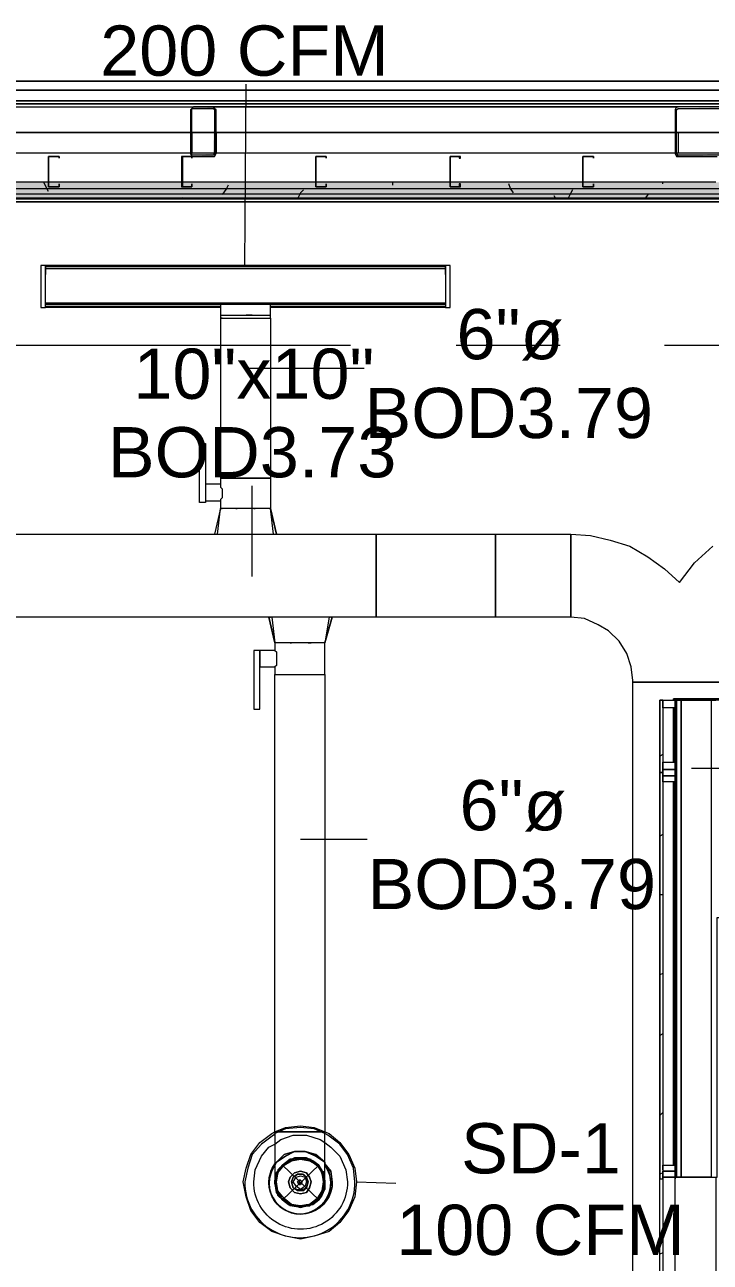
# Model space of a CAD drawing. Header units: metres. Extents: x 39 to 278, y -7 to 151.
# Drawn here: x 76.388 to 78.469, y 45.533 to 49.29 of the extents above; entities that cross this region are included whole.
import ezdxf

# ---------------------------------------------------------------- set-up
doc = ezdxf.new("R2010")
doc.units = ezdxf.units.M
doc.layers.add('HVAC - Ductos', color=5, linetype='Continuous', lineweight=50)
doc.layers.add('PDF_Geometry', color=7, linetype='Continuous', true_color=0xaaaaaa)
doc.layers.add('PDF_Solid Fills', color=7, linetype='Continuous', true_color=0xffffff)
doc.layers.add('PDF_Text', color=7, linetype='Continuous')
doc.styles.add('PDF Helvetica', font='')
doc.styles.get('PDF Helvetica').set_extended_font_data('Helvetica')

msp = doc.modelspace()

# ---------------------------------------------------------------- hatches: boundary and pattern name
at = {"layer": 'PDF_Solid Fills', "lineweight": 0, "transparency": 33554559}
h = msp.add_hatch(color=256, dxfattribs=at)
h.paths.add_polyline_path([(76.9644, 49.0318), (76.9599, 48.8989), (76.8957, 48.8943), (76.9644, 48.8897), (76.9644, 48.8943), (76.969, 49.0318)])
h.paths.add_polyline_path([(76.9644, 49.0364), (76.9644, 49.041), (76.9003, 49.041)])
h.paths.add_polyline_path([(76.8957, 49.0318), (76.8911, 49.0318), (76.8911, 48.8989)])
h = msp.add_hatch(color=256, dxfattribs=at)
h.paths.add_polyline_path([(78.5136, 49.0318), (78.509, 48.8989), (78.3716, 48.8943), (78.3716, 48.8989), (78.367, 48.8989), (78.367, 48.8897), (78.5136, 48.8943), (78.5182, 49.0318)])
h.paths.add_polyline_path([(78.5182, 49.0364), (78.5182, 49.041), (78.367, 49.041)])
h.paths.add_polyline_path([(78.367, 49.0318), (78.3624, 49.0318), (78.3624, 48.8989)])
for points in [[(45.1878, 48.7981), (105.8441, 48.7981), (106.0827, 48.7935), (106.0827, 48.8073), (80.9245, 48.8118), (45.1878, 48.8118)], [(105.8441, 48.7797), (106.0811, 48.7752), (106.0827, 48.7752), (106.0827, 48.7935), (75.6353, 48.7981), (45.1878, 48.7981), (45.1878, 48.7797)], [(105.8441, 48.766), (106.0812, 48.7614), (106.0827, 48.7614), (106.0827, 48.7797), (45.1878, 48.7797), (45.1878, 48.766)]]:
    msp.add_hatch(color=256, dxfattribs=at).paths.add_polyline_path(points)

# ---------------------------------------------------------------- linework, layer by layer
at = {"layer": 'HVAC - Ductos', "lineweight": 0}
for points in [[(77.0561, 48.5597), (77.0607, 49.1097)], [(77.6657, 48.5368), (77.6657, 48.5597), (77.6657, 48.5551), (76.4511, 48.5551), (76.4511, 48.5597), (76.4511, 48.5368)], [(77.6657, 48.5597), (76.4511, 48.5597)], [(76.4511, 48.4864), (76.4511, 48.4955), (76.4511, 48.5047)], [(77.6657, 48.5047), (77.6657, 48.4955), (77.6657, 48.4864)], [(76.9828, 48.4314), (76.4511, 48.4314), (76.4511, 48.436), (76.4511, 48.4543), (76.4511, 48.4635)], [(77.6657, 48.4635), (77.6657, 48.4543), (77.6657, 48.436), (77.6657, 48.4314), (77.134, 48.4314)], [(76.4511, 48.4497), (76.4511, 48.4543), (76.4511, 48.4589)], [(76.4511, 48.436), (76.9828, 48.436)], [(77.0561, 48.4405), (77.0378, 48.4405), (77.0194, 48.4405), (77.0057, 48.4405), (76.992, 48.4405), (76.9828, 48.4405), (76.9828, 48.4085), (76.9828, 48.3993), (76.9874, 48.3993), (77.0057, 48.3993), (77.0286, 48.3993), (77.0561, 48.3993)], [(77.0607, 48.3993), (77.0882, 48.3993), (77.1111, 48.3993), (77.1294, 48.3993), (77.134, 48.3993), (77.134, 48.4085), (77.134, 48.4405), (77.1248, 48.4405), (77.1111, 48.4405), (77.0974, 48.4405), (77.0791, 48.4405), (77.0607, 48.4405)], [(77.134, 48.436), (77.6657, 48.436)], [(77.6657, 48.4589), (77.6657, 48.4543), (77.6657, 48.4497)], [(77.1294, 48.3993), (77.134, 48.3993), (77.134, 47.9135), (77.1248, 47.9135), (77.1111, 47.9135), (77.0974, 47.9135), (77.0791, 47.9135), (77.0561, 47.9135), (77.0378, 47.9135), (77.0194, 47.9135), (77.0057, 47.9135), (76.992, 47.9135), (76.9828, 47.9135), (76.9828, 47.8951), (76.937, 47.8951), (76.937, 47.8905), (76.937, 47.886), (76.937, 47.8814), (76.937, 47.8768), (76.937, 47.8677), (76.937, 47.8631), (76.937, 47.8539), (76.937, 47.8493), (76.937, 47.8447), (76.9828, 47.8447), (76.9828, 47.8218), (76.9874, 47.8218), (76.9828, 47.8218)], [(76.9874, 48.3993), (76.9828, 48.3993), (76.9828, 47.9135), (76.992, 47.9135), (77.0057, 47.9135), (77.0194, 47.9135), (77.0378, 47.9135), (77.0561, 47.9135), (77.0791, 47.9135), (77.0974, 47.9135), (77.1111, 47.9135), (77.1248, 47.9135), (77.134, 47.9135), (77.134, 47.8218), (77.1294, 47.8218), (77.1248, 47.8218), (77.1111, 47.8218), (77.0974, 47.8218), (77.0791, 47.8218), (77.0561, 47.8218), (77.0378, 47.8218), (77.0194, 47.8218), (77.0057, 47.8218), (76.992, 47.8218), (76.9874, 47.8218), (76.9828, 47.8218), (76.9644, 47.7439)], [(76.9828, 48.4085), (76.9874, 48.4085), (77.0011, 48.4085), (77.0286, 48.4085), (77.0561, 48.4085), (77.0882, 48.4085), (77.1111, 48.4085), (77.1294, 48.4085), (77.134, 48.4085)], [(76.992, 48.3993), (77.0057, 48.3993), (77.0194, 48.3993), (77.0286, 48.3993)], [(77.0332, 48.3993), (77.0378, 48.3993), (77.0561, 48.3993), (77.0791, 48.3993), (77.0836, 48.3993)], [(77.0791, 48.4085), (77.0607, 48.4085)], [(77.0882, 48.3993), (77.0974, 48.3993), (77.1111, 48.3993), (77.1248, 48.3993)], [(77.0561, 48.2481), (77.4182, 48.2481)], [(76.9828, 47.8951), (76.9828, 47.8905), (76.9828, 47.886), (76.9874, 47.8814), (76.9874, 47.8723), (76.9874, 47.8631), (76.9874, 47.8539), (76.9828, 47.8493), (76.9828, 47.8447)], [(77.0791, 47.6155), (77.0791, 47.8905)], [(76.9736, 47.7439), (76.9828, 47.8218), (76.9644, 47.7439), (76.969, 47.7439), (76.9736, 47.7439), (76.9828, 47.7439)], [(77.1524, 47.7439), (77.134, 47.8218), (77.1524, 47.7439)], [(77.1432, 47.7439), (77.134, 47.8218)], [(76.9644, 47.7439), (76.9644, 47.7439)], [(76.9874, 47.7439), (77.0057, 47.7439)], [(77.0103, 47.7439), (77.0148, 47.7439), (77.024, 47.7439), (77.0378, 47.7439), (77.0424, 47.7439), (77.047, 47.7439), (77.0699, 47.7439), (77.0745, 47.7439), (77.0791, 47.7439), (77.0928, 47.7439), (77.102, 47.7439), (77.1065, 47.7439), (77.1111, 47.7439), (77.1294, 47.7439)], [(77.134, 47.7439), (77.1432, 47.7439), (77.1478, 47.7439), (77.1524, 47.7439)], [(77.1386, 47.7439), (77.1386, 47.7439)], [(77.1524, 47.7439), (77.1524, 47.7439)], [(77.4549, 47.7439), (77.817, 47.7439)], [(77.4549, 47.4918), (77.4549, 47.7439)], [(77.817, 47.7439), (77.817, 47.4918)], [(78.5916, 47.2947), (78.234, 47.2947), (78.234, 47.2993), (78.2294, 47.3405), (78.2157, 47.3818), (78.1928, 47.4185), (78.1607, 47.4505), (78.1286, 47.4689), (78.0874, 47.4872), (78.0461, 47.4918), (78.0461, 47.7439), (78.1057, 47.7393), (78.1653, 47.7255), (78.2248, 47.7073), (78.2799, 47.6751), (78.3303, 47.6385), (78.3761, 47.5972), (78.422, 47.6568), (78.477, 47.7073)], [(77.3128, 47.4918), (77.299, 47.4139), (77.2944, 47.4139), (77.2898, 47.4139), (77.2807, 47.4139), (77.2624, 47.4139), (77.244, 47.4139), (77.2257, 47.4139), (77.2074, 47.4139), (77.189, 47.4139), (77.1707, 47.4139), (77.157, 47.4139), (77.1524, 47.4139), (77.1478, 47.4139), (77.1478, 47.3909), (77.102, 47.3909), (77.0836, 47.3909), (77.0836, 47.2122), (77.102, 47.2122), (77.102, 47.3909), (77.102, 47.3864), (77.102, 47.3818), (77.102, 47.3772), (77.102, 47.3726), (77.102, 47.3635), (77.102, 47.3589), (77.102, 47.3543), (77.102, 47.3451), (77.102, 47.3405), (77.1478, 47.3405), (77.1478, 47.3177), (77.1524, 47.3177), (77.157, 47.3177), (77.1707, 47.3177), (77.189, 47.3177), (77.2074, 47.3177), (77.2257, 47.3177), (77.244, 47.3177), (77.2624, 47.3177), (77.2807, 47.3177), (77.2898, 47.3177), (77.299, 47.3177), (77.299, 47.4139)], [(77.1478, 47.4918), (77.1386, 47.4918), (77.1478, 47.4139), (77.1294, 47.4918), (77.134, 47.4918), (77.1294, 47.4918), (77.1478, 47.4139)], [(77.2944, 47.4918), (77.2807, 47.4918), (77.2715, 47.4918), (77.267, 47.4918), (77.2578, 47.4918), (77.244, 47.4918), (77.2394, 47.4918), (77.2349, 47.4918), (77.212, 47.4918), (77.2074, 47.4918), (77.2028, 47.4918), (77.189, 47.4918), (77.1799, 47.4918), (77.1753, 47.4918), (77.1707, 47.4918), (77.1524, 47.4918)], [(77.3174, 47.4918), (77.322, 47.4918), (77.3174, 47.4918), (77.3128, 47.4918), (77.3082, 47.4918), (77.299, 47.4918)], [(77.322, 47.4918), (77.299, 47.4139), (77.322, 47.4918)], [(77.817, 47.4918), (77.4549, 47.4918)], [(77.1524, 47.4139), (77.1524, 47.4139)], [(77.1753, 47.4139), (77.1707, 47.4139)], [(77.2257, 47.4139), (77.2211, 47.4139)], [(77.2807, 47.4139), (77.2761, 47.4139)], [(77.2944, 47.4139), (77.2898, 47.4139)], [(77.299, 47.4139), (77.299, 47.4139)], [(77.1478, 47.3909), (77.1524, 47.3864), (77.1524, 47.3772), (77.1524, 47.368), (77.1524, 47.3589), (77.1524, 47.3543), (77.1524, 47.3451), (77.1478, 47.3405)], [(78.4128, 47.0335), (78.7932, 47.0335)], [(77.2257, 46.818), (77.4274, 46.818)], [(77.1478, 45.9289), (77.1799, 45.9426), (77.2257, 45.9472), (77.267, 45.9426), (77.299, 45.9289)], [(77.299, 45.9243), (77.267, 45.9381), (77.2257, 45.9426), (77.1799, 45.9381), (77.1478, 45.9243)], [(77.299, 45.7776), (77.299, 45.7822), (77.299, 45.8005), (77.299, 45.8281), (77.299, 45.8693), (77.299, 45.9105), (77.299, 45.9289), (77.2898, 45.9289), (77.2807, 45.9289), (77.2624, 45.9289), (77.244, 45.9289), (77.2257, 45.9289), (77.2074, 45.9289), (77.189, 45.9289), (77.1707, 45.9289), (77.157, 45.9289), (77.1524, 45.9289), (77.1478, 45.9289), (77.1478, 45.8831), (77.1478, 45.8463), (77.1478, 45.8097), (77.1478, 45.7868), (77.1478, 45.7776)], [(77.1478, 45.9289), (77.1524, 45.9289), (77.157, 45.9289), (77.1707, 45.9289), (77.189, 45.9289), (77.2074, 45.9289), (77.2257, 45.9289), (77.244, 45.9289), (77.2624, 45.9289), (77.2807, 45.9289), (77.2898, 45.9289), (77.299, 45.9289)], [(77.1478, 45.8922), (77.1661, 45.9059), (77.2028, 45.9197), (77.244, 45.9197), (77.2853, 45.9059), (77.299, 45.8968)], [(77.299, 45.9289), (77.299, 45.9289)], [(77.157, 45.8051), (77.1707, 45.8281), (77.1936, 45.8418)], [(77.1936, 45.8463), (77.2257, 45.8509), (77.1936, 45.8463), (77.1982, 45.8463), (77.2257, 45.8509), (77.2486, 45.8463), (77.2532, 45.8463), (77.2578, 45.8463)], [(77.1936, 45.8463), (77.1936, 45.8463)], [(77.2578, 45.8418), (77.2761, 45.8281), (77.2898, 45.8051)], [(77.2944, 45.8097), (77.2944, 45.8051), (77.2944, 45.8005), (77.299, 45.7776), (77.2944, 45.7501), (77.2944, 45.7455), (77.2807, 45.7226), (77.2532, 45.7043), (77.2257, 45.6997), (77.1936, 45.7043), (77.1707, 45.7226), (77.1524, 45.7455), (77.1478, 45.7776)], [(77.1478, 45.7776), (77.1524, 45.8051), (77.1478, 45.7776)], [(77.1524, 45.8005), (77.1524, 45.8051), (77.157, 45.8097)], [(77.157, 45.7501), (77.1524, 45.7776), (77.157, 45.8005)], [(77.2532, 45.7043), (77.244, 45.7043), (77.2257, 45.6997), (77.2074, 45.7043), (77.1982, 45.7043), (77.1936, 45.7043), (77.1936, 45.7089), (77.189, 45.7089), (77.1707, 45.7226), (77.157, 45.7363), (77.157, 45.7455), (77.1524, 45.7455), (77.1524, 45.7501), (77.1524, 45.7547), (77.1478, 45.7776), (77.1478, 45.7822)], [(77.2486, 45.7043), (77.2257, 45.6997), (77.1982, 45.7043), (77.1936, 45.7089), (77.1707, 45.7226), (77.157, 45.7455), (77.1524, 45.7501), (77.1478, 45.7731)], [(77.299, 45.7822), (77.299, 45.7776), (77.299, 45.7547), (77.2944, 45.7501), (77.2944, 45.7455), (77.2898, 45.7363), (77.2807, 45.7226), (77.2624, 45.7089), (77.2578, 45.7089), (77.2532, 45.7043), (77.2486, 45.7043), (77.2532, 45.7043), (77.2578, 45.7089)], [(77.2807, 45.7226), (77.2944, 45.7455), (77.299, 45.7776)], [(77.299, 45.7731), (77.2944, 45.7501)], [(77.299, 45.7776), (77.299, 45.7776)], [(77.3952, 45.7776), (77.5144, 45.7731)], [(77.157, 45.7455), (77.1524, 45.7455), (77.1524, 45.7501)], [(77.1936, 45.7089), (77.1707, 45.7226), (77.157, 45.7455)], [(77.2898, 45.7455), (77.2761, 45.7226), (77.2578, 45.7089), (77.2532, 45.7043)], [(77.2761, 45.7226), (77.2578, 45.7089)], [(77.2944, 45.7501), (77.2944, 45.7455)], [(77.299, 45.7547), (77.299, 45.7547)], [(77.1982, 45.7043), (77.1936, 45.7043), (77.1936, 45.7089)], [(77.2486, 45.7089), (77.2257, 45.7043), (77.1982, 45.7089)]]:
    msp.add_lwpolyline(points, dxfattribs=at)
for points in [[(76.4374, 48.5597), (76.4374, 48.4314), (76.4511, 48.4314), (76.4511, 48.5597)], [(77.6657, 48.4451), (76.4511, 48.4451), (76.4511, 48.5505), (77.6657, 48.5505), (77.6657, 48.4451), (77.6657, 48.4405), (76.4511, 48.4405), (76.4511, 48.4451)], [(76.4511, 48.5414), (76.4511, 48.5368), (76.4511, 48.5323), (76.4511, 48.5368)], [(77.6794, 48.5597), (77.6657, 48.5597), (77.6657, 48.4314), (77.6794, 48.4314)], [(77.6657, 48.5323), (77.6657, 48.5368), (77.6657, 48.5414), (77.6657, 48.5368)], [(76.9186, 48.0189), (76.937, 48.0189), (76.937, 47.8401), (76.9186, 47.8401)], [(77.0332, 47.8218), (77.0286, 47.8218)], [(77.0882, 47.8218), (77.0836, 47.8218)], [(77.4549, 47.4918), (75.6353, 47.4918), (75.6353, 47.7439), (77.4549, 47.7439)], [(77.817, 47.7439), (78.0461, 47.7439), (78.0461, 47.4918), (77.817, 47.4918)], [(77.1936, 47.4139), (77.1982, 47.4139)], [(77.2486, 47.4139), (77.2532, 47.4139), (77.2578, 47.4139), (77.2532, 47.4139)], [(77.299, 47.3177), (77.299, 45.9289), (77.3128, 45.9243), (77.3449, 45.8968), (77.3724, 45.8601), (77.3907, 45.8189), (77.3952, 45.7776), (77.3907, 45.7318), (77.3724, 45.6905), (77.3449, 45.6539), (77.3128, 45.6263), (77.267, 45.6126), (77.2257, 45.6035), (77.1799, 45.6126), (77.1386, 45.6263), (77.102, 45.6539), (77.0745, 45.6905), (77.0607, 45.7318), (77.0515, 45.7776), (77.0607, 45.8189), (77.0745, 45.8601), (77.102, 45.8968), (77.1386, 45.9243), (77.1478, 45.9289), (77.1478, 47.3177), (77.1524, 47.3177), (77.157, 47.3177), (77.1707, 47.3177), (77.189, 47.3177), (77.2074, 47.3177), (77.2257, 47.3177), (77.244, 47.3177), (77.2624, 47.3177), (77.2807, 47.3177), (77.2898, 47.3177)], [(78.234, 45.3285), (78.234, 47.2947), (78.5916, 47.2947), (78.5916, 45.3285)], [(77.1478, 45.8281), (77.1524, 45.8372), (77.1799, 45.8555), (77.2074, 45.8693), (77.2394, 45.8693), (77.2715, 45.8555), (77.299, 45.8372), (77.2715, 45.8601), (77.2394, 45.8693), (77.2074, 45.8693), (77.1753, 45.8601), (77.1524, 45.8372), (77.1478, 45.8326), (77.1524, 45.8372)], [(77.2898, 45.7363), (77.299, 45.7547), (77.299, 45.7776), (77.299, 45.7822), (77.299, 45.7959), (77.2898, 45.8143), (77.2807, 45.8281), (77.2624, 45.8418), (77.244, 45.8509), (77.2257, 45.8509), (77.2074, 45.8509), (77.189, 45.8418), (77.1707, 45.8281), (77.157, 45.8143), (77.1524, 45.7959), (77.1478, 45.7822), (77.1478, 45.7776), (77.1524, 45.7547), (77.157, 45.7363), (77.1707, 45.7226), (77.189, 45.7089), (77.2074, 45.7043), (77.2257, 45.6997), (77.244, 45.7043), (77.2624, 45.7089), (77.2807, 45.7226)], [(77.299, 45.8372), (77.2715, 45.8555), (77.2394, 45.8693), (77.2074, 45.8693), (77.1799, 45.8555), (77.1524, 45.8372), (77.1753, 45.8601), (77.2074, 45.8693), (77.2394, 45.8693), (77.2715, 45.8601), (77.299, 45.8372), (77.299, 45.8326), (77.299, 45.8372), (77.299, 45.8281)], [(77.2944, 45.7593), (77.2898, 45.7409), (77.2761, 45.7226), (77.2624, 45.7135), (77.244, 45.7043), (77.2257, 45.7043), (77.2074, 45.7043), (77.189, 45.7135), (77.1707, 45.7226), (77.1615, 45.7409), (77.1524, 45.7593), (77.1524, 45.7776), (77.1524, 45.7959), (77.1615, 45.8143), (77.1707, 45.8281), (77.189, 45.8418), (77.2074, 45.8463), (77.2257, 45.8509), (77.244, 45.8463), (77.2624, 45.8418), (77.2761, 45.8281), (77.2898, 45.8143), (77.2944, 45.7959), (77.299, 45.7776)], [(77.157, 45.8051), (77.1753, 45.8281), (77.1982, 45.8418), (77.2257, 45.8463), (77.2532, 45.8418), (77.2761, 45.8281), (77.2898, 45.8051), (77.2944, 45.7776), (77.2898, 45.7501), (77.2761, 45.7272), (77.2532, 45.7089), (77.2257, 45.7043), (77.1982, 45.7089), (77.1753, 45.7272), (77.157, 45.7501), (77.1524, 45.7776)], [(77.1707, 45.8281), (77.1524, 45.8051), (77.1707, 45.8281), (77.1936, 45.8463)], [(77.2944, 45.8051), (77.2807, 45.8281), (77.2532, 45.8463), (77.2257, 45.8509), (77.2532, 45.8463), (77.2807, 45.8281), (77.2944, 45.8051), (77.299, 45.7776)], [(77.322, 45.7776), (77.3174, 45.8097), (77.299, 45.8326), (77.3174, 45.8097)], [(77.1936, 45.7913), (77.189, 45.7776), (77.1936, 45.7913), (77.2074, 45.8051), (77.2257, 45.8097), (77.244, 45.8051), (77.2532, 45.7913), (77.2578, 45.7776), (77.2532, 45.7913), (77.244, 45.8051), (77.2257, 45.8097), (77.2074, 45.8051)], [(77.2028, 45.7913), (77.1982, 45.7776), (77.2028, 45.7913), (77.2165, 45.8005), (77.2349, 45.8005), (77.244, 45.7913), (77.2486, 45.7776), (77.244, 45.7913), (77.2303, 45.8005), (77.2165, 45.8005)], [(77.212, 45.7913), (77.2257, 45.7959), (77.2394, 45.7913), (77.244, 45.7776), (77.2394, 45.7639), (77.2257, 45.7547), (77.212, 45.7639), (77.2028, 45.7776)], [(77.2532, 45.7593), (77.2578, 45.7776), (77.2532, 45.7593), (77.244, 45.7455), (77.2257, 45.7409), (77.2074, 45.7455), (77.1936, 45.7593), (77.189, 45.7776), (77.1936, 45.7593), (77.2074, 45.7455), (77.2257, 45.7409), (77.244, 45.7455)], [(77.244, 45.7593), (77.2486, 45.7776), (77.244, 45.7593), (77.2349, 45.7501), (77.2165, 45.7501), (77.2028, 45.7593), (77.1982, 45.7776), (77.2028, 45.7593), (77.2165, 45.7547), (77.2303, 45.7547)], [(77.2211, 45.7731), (77.2257, 45.7731), (77.2303, 45.7776), (77.2257, 45.7685), (77.2211, 45.7685), (77.2165, 45.7776), (77.2211, 45.7822), (77.2257, 45.7822), (77.2303, 45.7776), (77.2257, 45.7822), (77.2211, 45.7822), (77.2211, 45.7776)]]:
    msp.add_lwpolyline(points, close=True, dxfattribs=at)
for points in [[(77.1478, 45.9243), (77.1432, 45.9197), (77.1065, 45.8922), (77.0791, 45.8601), (77.0653, 45.8189), (77.0561, 45.7776, 1.013813), (77.3907, 45.7776), (77.3861, 45.8189), (77.3678, 45.8601), (77.3449, 45.8922), (77.3082, 45.9197), (77.299, 45.9243)], [(77.299, 45.8968), (77.3174, 45.8831), (77.3449, 45.8555), (77.3632, 45.8143), (77.3678, 45.7776, -1.013326), (77.0836, 45.7776), (77.0882, 45.8143), (77.1065, 45.8555), (77.1294, 45.8831), (77.1478, 45.8922)]]:
    msp.add_lwpolyline(points, format="xyb", dxfattribs=at)
msp.add_lwpolyline([(77.1294, 45.7776, 1.010586), (77.322, 45.7776, -1.390312), (77.1478, 45.8326), (77.134, 45.8097), (77.1294, 45.7776), (77.1386, 45.8097), (77.1478, 45.8281, 1.404438), (77.3174, 45.7776), (77.3128, 45.8097), (77.299, 45.8281, -1.404431)], format="xyb", close=True, dxfattribs=at)
at = {"layer": 'PDF_Geometry', "lineweight": 0}
for points in [[(73.8707, 49.1189), (75.3923, 49.1189), (76.9186, 49.1189), (75.3923, 49.1189), (73.8707, 49.1189), (72.3353, 49.1189)], [(78.4449, 49.0914), (76.9186, 49.0914)], [(79.9666, 49.0914), (78.4449, 49.0914)], [(76.969, 49.0318), (76.9644, 49.0364), (76.9599, 49.041), (76.9003, 49.041), (76.8957, 49.0364), (76.8911, 49.0318), (76.8911, 48.8989), (76.8957, 48.8897), (76.9003, 48.8897), (76.9599, 48.8897), (76.9644, 48.8897), (76.969, 48.8989)], [(76.9003, 49.0364), (76.9599, 49.0364), (76.9644, 49.0318), (76.9644, 48.8989), (76.9599, 48.8943), (76.9003, 48.8943), (76.8957, 48.8943), (76.8957, 48.8989), (76.8957, 49.0318), (76.8957, 49.0364)], [(78.4449, 49.0593), (76.9186, 49.0593)], [(78.4449, 49.0501), (76.9186, 49.0501)], [(78.5136, 48.8989), (78.509, 48.8943), (78.3716, 48.8943), (78.367, 48.8989), (78.367, 49.0318), (78.3716, 49.0364), (78.509, 49.0364), (78.5136, 49.0318)], [(79.9666, 49.0593), (78.4449, 49.0593)], [(79.9666, 49.0501), (78.4449, 49.0501)], [(75.4565, 48.9631), (76.8911, 48.9631)], [(76.8957, 48.9631), (76.9186, 48.9631)], [(76.9186, 48.9631), (76.9644, 48.9631)], [(76.969, 48.9631), (78.3624, 48.9631)], [(78.4449, 48.9631), (78.5136, 48.9631), (78.4449, 48.9631), (78.367, 48.9631)], [(76.4924, 48.8897), (76.4603, 48.8897), (76.4603, 48.7981), (76.4924, 48.7981), (76.4924, 48.8073), (76.4924, 48.7981), (76.4603, 48.7981), (76.4603, 48.8897), (76.4924, 48.8897), (76.4924, 48.8851)], [(76.8957, 48.8897), (76.8682, 48.8897), (76.8636, 48.8897), (76.8636, 48.7981), (76.8682, 48.7981), (76.8957, 48.7981), (76.8957, 48.8073), (76.8957, 48.7981), (76.8682, 48.7981), (76.8682, 48.8897), (76.8957, 48.8897), (76.8957, 48.8851)], [(77.3036, 48.8897), (77.2715, 48.8897), (77.2715, 48.7981), (77.3036, 48.7981), (77.3036, 48.8073), (77.3036, 48.7981), (77.2715, 48.7981), (77.2715, 48.8897), (77.3036, 48.8897), (77.3036, 48.8851)], [(77.7115, 48.8897), (77.6794, 48.8897), (77.6794, 48.7981), (77.7115, 48.7981), (77.7115, 48.8073), (77.707, 48.8073), (77.707, 48.7981), (77.6794, 48.7981), (77.6794, 48.8897), (77.707, 48.8897), (77.707, 48.8851), (77.7115, 48.8851)], [(78.1148, 48.8897), (78.0874, 48.8897), (78.0828, 48.8897), (78.0828, 48.7981), (78.0874, 48.7981), (78.1148, 48.7981), (78.1148, 48.8073), (78.1148, 48.7981), (78.0874, 48.7981), (78.0828, 48.7981), (78.0828, 48.8897), (78.0874, 48.8897), (78.1148, 48.8897), (78.1148, 48.8851)], [(73.9715, 48.7614), (85.9662, 48.7614)], [(73.9715, 48.7522), (85.9662, 48.7522)], [(73.9715, 48.7522), (85.9662, 48.7522)], [(78.3578, 47.2443), (78.3624, 47.2443), (78.3624, 47.2397), (78.4861, 47.2397), (78.3624, 47.2397), (78.3624, 47.2443), (78.3578, 47.2443), (78.3578, 47.2397)], [(78.3624, 47.2397), (78.367, 47.2397), (78.367, 45.7913), (78.3624, 45.7913), (78.3578, 45.7913), (78.3624, 45.7913), (78.3624, 45.7868), (78.3624, 45.7913)], [(78.367, 45.7913), (78.367, 47.2397), (78.3807, 47.2397), (78.3807, 45.7913)], [(78.3807, 45.7913), (78.3807, 47.2397), (78.4724, 47.2397), (78.4724, 45.7913)], [(78.3578, 47.2168), (78.3578, 47.0518)], [(78.3624, 45.8281), (78.3624, 46.9922), (78.3257, 46.9922), (78.3257, 47.0105), (78.3624, 47.0105), (78.3257, 47.0105), (78.3257, 45.8281)], [(78.3578, 46.9922), (78.3578, 45.8281)], [(82.0382, 45.8051), (82.162, 45.8051), (82.1482, 45.8051), (82.162, 45.8051), (82.162, 40.9055), (82.0382, 40.9055), (82.0382, 42.3722), (78.4861, 42.3722), (78.4861, 40.9055), (78.3624, 40.9055), (78.3624, 45.7913), (78.3257, 45.7913), (78.3624, 45.7913), (78.4861, 45.7913), (78.4861, 42.4959), (82.0382, 42.4959)]]:
    msp.add_lwpolyline(points, close=True, dxfattribs=at)
for points in [[(76.9553, 49.1189), (76.882, 49.1189)], [(89.1333, 49.1189), (87.6025, 49.1189), (86.0671, 49.1189), (84.5453, 49.1189), (83.0191, 49.1189), (81.4928, 49.1189), (79.9666, 49.1189), (78.4449, 49.1189), (76.9186, 49.1189), (78.4449, 49.1189), (79.9666, 49.1189), (81.4928, 49.1189), (83.0191, 49.1189), (84.5453, 49.1189), (86.0671, 49.1189), (87.6025, 49.1189), (89.1333, 49.1189)], [(78.4816, 49.1189), (78.4036, 49.1189)], [(75.3969, 49.0914), (76.9186, 49.0914), (75.3923, 49.0914), (73.8707, 49.0914), (75.3923, 49.0914)], [(75.3969, 49.0593), (76.9186, 49.0593), (75.3923, 49.0593), (73.8707, 49.0593), (75.3923, 49.0593)], [(75.3923, 49.0501), (73.8707, 49.0501), (75.3923, 49.0501), (76.9186, 49.0501), (75.3969, 49.0501)], [(75.3969, 49.041), (76.9186, 49.041), (78.3716, 49.041), (76.9599, 49.041)], [(75.4473, 49.041), (76.9003, 49.041)], [(78.509, 48.8897), (78.5136, 48.8897), (78.5182, 48.8989), (78.5182, 49.0318), (78.5136, 49.041), (78.509, 49.041), (78.3716, 49.041), (78.367, 49.041), (78.3624, 49.0318), (78.3624, 48.8989), (78.367, 48.8897), (78.3716, 48.8897), (78.4907, 48.8897)], [(76.9644, 48.9997), (76.969, 49.0043)], [(76.8957, 48.9631), (76.8957, 48.8989)], [(76.969, 48.9631), (76.969, 48.8989)], [(78.3716, 48.9631), (78.3716, 48.8989)], [(76.8911, 48.9264), (76.8957, 48.931)], [(45.1878, 48.9035), (106.0827, 48.8989)], [(78.367, 48.8943), (78.3716, 48.8943)], [(76.8636, 48.8118), (76.4603, 48.8118), (76.0524, 48.8118), (75.649, 48.8118), (75.2411, 48.8118), (74.8378, 48.8118), (74.4299, 48.8118), (74.0265, 48.8118)], [(78.4861, 48.8118), (78.0828, 48.8118), (77.6794, 48.8118), (77.2715, 48.8118), (76.8682, 48.8118)], [(45.1878, 48.7981), (106.0827, 48.7889)], [(45.1878, 48.7797), (106.0827, 48.7751)], [(106.0827, 48.7614), (45.1878, 48.766)], [(73.9715, 48.7614), (85.9662, 48.7614)], [(85.9662, 48.7614), (73.9715, 48.7614)], [(77.377, 48.3168), (76.1074, 48.3168)], [(78.014, 48.3168), (77.6978, 48.3168)], [(79.5999, 48.3168), (78.3303, 48.3168)], [(78.3257, 47.2397), (78.3166, 47.2397), (78.3166, 47.0197), (78.3166, 47.2397), (78.3257, 47.2397), (78.3257, 47.0197), (78.3166, 47.0197), (78.3166, 45.7868), (78.3166, 47.0197), (78.3257, 47.0197), (78.3257, 45.7868), (78.3257, 45.7913), (78.3257, 45.8097)], [(78.3257, 47.2168), (78.3257, 47.2397), (78.3624, 47.2397)], [(82.1987, 47.2168), (82.1987, 47.0518), (82.162, 47.0518), (82.162, 47.2168), (82.1987, 47.2168), (82.1987, 47.2397), (82.162, 47.2397), (82.162, 45.8051), (82.162, 47.2397), (82.0382, 47.2397), (78.4907, 47.2397), (78.3624, 47.2397), (78.3624, 47.2443), (78.4953, 47.2443), (78.4953, 47.2397), (78.4953, 47.2443), (78.3624, 47.2443), (78.3624, 47.2397), (78.3624, 45.7913), (78.4907, 45.7913), (78.4907, 46.5797), (78.8803, 46.5797), (78.8803, 42.4959)], [(78.3257, 47.0105), (78.3257, 47.0289), (78.3624, 47.0289), (78.3257, 47.0289), (78.3257, 47.0518), (78.3624, 47.0518), (78.3624, 47.2168), (78.3257, 47.2168), (78.3257, 47.0518)], [(78.3624, 47.2168), (78.3624, 47.0518)], [(78.3257, 47.0747), (78.3166, 47.0701)], [(78.3257, 45.8143), (78.3257, 45.8281), (78.3624, 45.8281), (78.3624, 46.9922)], [(78.3257, 46.8318), (78.3166, 46.8272)], [(78.3257, 46.6485), (78.3166, 46.6485)], [(78.3257, 46.4101), (78.3166, 46.4055)], [(78.3257, 46.2268), (78.3166, 46.2222)], [(78.3257, 45.9885), (78.3166, 45.9793)], [(78.3257, 45.8051), (78.3166, 45.8005)], [(78.3624, 45.8097), (78.3257, 45.8097), (78.3624, 45.8097)], [(78.3166, 45.7868), (78.3257, 45.7868), (78.3257, 44.8059), (78.3166, 44.8059), (78.3166, 43.8297), (78.3257, 43.8297), (78.3257, 42.8534), (78.3166, 42.8534), (78.3166, 41.8725), (78.3257, 41.8725), (78.3257, 40.8963), (78.3166, 40.8963)], [(78.3624, 39.9705), (78.3624, 36.5742), (78.3624, 39.9705), (78.3257, 39.9705), (78.3257, 39.9613), (78.3166, 39.9613), (78.3166, 40.8963), (78.3166, 41.8725), (78.3257, 41.8725), (78.3257, 42.8534), (78.3166, 42.8534), (78.3166, 43.8297), (78.3257, 43.8297), (78.3257, 44.8059), (78.3166, 44.8059), (78.3166, 45.7868), (78.3257, 45.7868)], [(78.3257, 45.5622), (78.3166, 45.5576)]]:
    msp.add_lwpolyline(points, dxfattribs=at)
at = {"layer": 'PDF_Geometry', "color": 254, "lineweight": 0, "true_color": 0xd2d2d2}
for points in [[(76.4603, 48.876), (76.4603, 48.876)], [(76.474, 48.8897), (76.474, 48.8897)], [(77.2715, 48.8027), (77.2715, 48.8073)], [(76.882, 48.7981), (76.8865, 48.7981)]]:
    msp.add_lwpolyline(points, dxfattribs=at)
at = {"layer": 'PDF_Geometry', "color": 254, "lineweight": 0, "true_color": 0xeaeaea}
for points in [[(76.4603, 48.7843), (76.4557, 48.7935), (76.4465, 48.8118)], [(77.0057, 48.8027), (77.0011, 48.7935), (76.992, 48.7797), (76.9874, 48.7751)], [(77.5053, 48.8027), (77.5053, 48.8118)], [(77.872, 48.7797), (77.8628, 48.7935), (77.8582, 48.8073)], [(78.3257, 48.8073), (78.3257, 48.8118)], [(76.8682, 48.766), (76.8636, 48.7614)], [(77.2349, 48.7889), (77.2257, 48.7797), (77.2165, 48.7614)], [(78.0003, 48.7614), (77.9957, 48.7706)], [(78.0507, 48.7889), (78.0461, 48.7797), (78.037, 48.7614)], [(78.2799, 48.7751), (78.2707, 48.7614)]]:
    msp.add_lwpolyline(points, dxfattribs=at)
at = {"layer": 'PDF_Geometry', "color": 8, "lineweight": 0, "true_color": 0x808080}
msp.add_lwpolyline([(77.2853, 45.8189), (77.2486, 45.8463), (77.2028, 45.8463), (77.1615, 45.8189), (77.1478, 45.7776), (77.1615, 45.7318), (77.2028, 45.7043), (77.2486, 45.7043), (77.2853, 45.7318), (77.299, 45.7776)], close=True, dxfattribs=at)
for points in [[(77.1707, 45.8281), (77.2807, 45.7226)], [(77.2807, 45.8281), (77.1707, 45.7226)]]:
    msp.add_lwpolyline(points, dxfattribs=at)

# ---------------------------------------------------------------- texts
at = {"layer": 'PDF_Text', "lineweight": 0, "char_height": 0.15247, "attachment_point": 4, "style": 'PDF Helvetica'}
for s, insert in [('200 CFM', (76.6174, 49.2106)), ('6"ø', (77.6991, 48.3489)), ('10"x10"', (76.7182, 48.2297)), ('BOD3.79', (77.4195, 48.1105)), ('BOD3.73', (76.6403, 47.9914)), ('6"ø', (77.7083, 46.9188)), ('BOD3.79', (77.4287, 46.6805)), ('SD-1', (77.7129, 45.8783)), ('100 CFM', (77.5158, 45.6308))]:
    msp.add_mtext(s, dxfattribs=dict(at, insert=insert))

doc.saveas('drawing.dxf')
